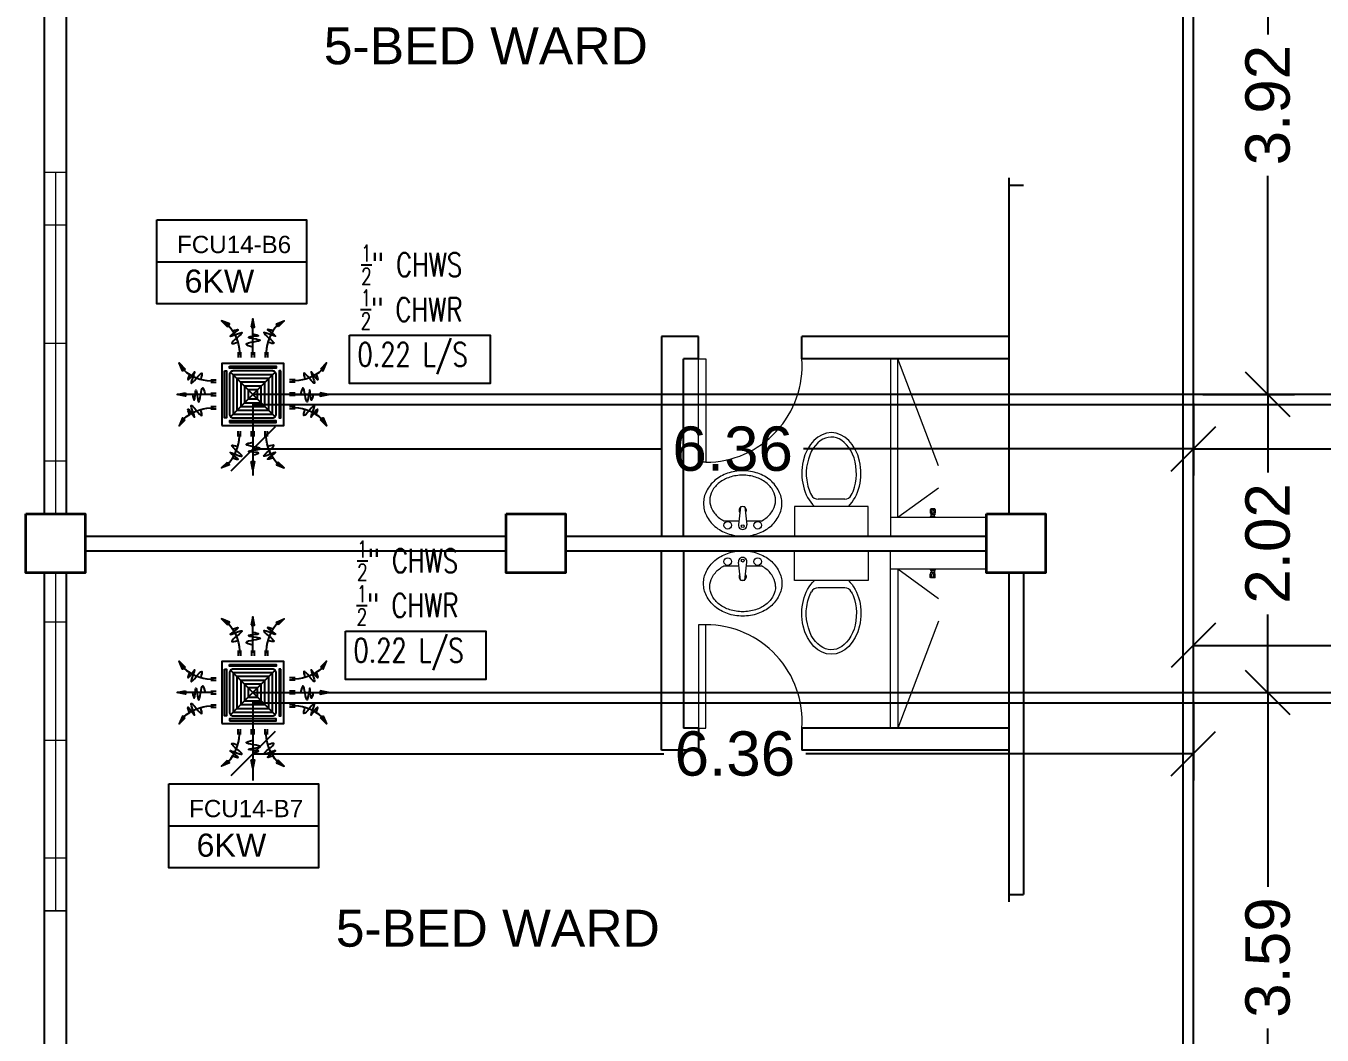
# Model space of a CAD drawing. Header units: millimetres. Extents: x 5 to 430, y 3 to 339.
# Drawn here: x 242.53 to 251.3, y 183.39 to 190.22 of the extents above; entities that cross this region are included whole.
import ezdxf

# ---------------------------------------------------------------- set-up
doc = ezdxf.new("R2010")
doc.units = ezdxf.units.MM
doc.header["$MEASUREMENT"] = 0
for name, color, linetype in [('AIR', 7, 'Continuous'), ('fcu line', 7, 'Continuous'), ('fcu return', 7, 'Continuous'), ('label', 7, 'Continuous'), ('Legends', 7, 'Continuous'), ('pipe label', 7, 'Continuous')]:
    doc.layers.add(name, color=color, linetype=linetype)
doc.styles.add('Arch-Dim', font='simplex.shx', dxfattribs={"width": 0.75})
doc.styles.get("Standard").update_dxf_attribs({"font": 'arial.ttf'})
doc.styles.add('SWISSLT175', font='swissl.ttf', dxfattribs={"height": 0.175})
doc.dimstyles.new('Copy of dimension', dxfattribs={"dimtxt": 0.3, "dimasz": 0.3, "dimexe": 0.18, "dimexo": 0.0625, "dimgap": 0.09, "dimtad": 0, "dimzin": 0, "dimdsep": 46, "dimtxsty": 'Standard', "dimblk": 'OBLIQUE', "dimcen": 0.09, "dimclrd": 256, "dimclre": 256, "dimclrt": 256, "dimadec": 0, "dimazin": 0, "dimtfac": 1, "dimtofl": 0, "dimtmove": 0, "dimatfit": 3, "dimldrblk": 'OBLIQUE', "dimfxl": 1, "dimtolj": 1, "dimtzin": 0, "dimarcsym": 0})

# ---------------------------------------------------------------- blocks, each defined once
blk = doc.blocks.new('FCU-13000P (CASSETTE SPLIT)')
at = {"layer": 'AIR', "ltscale": 3}
for p, q in [((0, 0.523), (0, 1)), ((-0.193, 0.558), (-0.193, 0.487)), ((-0.162, 0.558), (-0.162, 0.487)), ((-0.016, 0.558), (-0.016, 0.487)), ((0.016, 0.558), (0.016, 0.487)), ((0.162, 0.558), (0.162, 0.487)), ((0.193, 0.558), (0.193, 0.487)), ((-0.558, 0.193), (-0.487, 0.193)), ((0.558, 0.193), (0.487, 0.193)), ((-0.523, 0), (-1, 0)), ((-0.558, 0.162), (-0.487, 0.162)), ((-0.558, 0.016), (-0.487, 0.016)), ((0.558, 0.162), (0.487, 0.162)), ((0.558, 0.016), (0.487, 0.016)), ((0.523, 0), (1, 0)), ((-0.558, -0.016), (-0.487, -0.016)), ((-0.558, -0.162), (-0.487, -0.162)), ((0.558, -0.016), (0.487, -0.016)), ((0.558, -0.162), (0.487, -0.162)), ((-0.558, -0.193), (-0.487, -0.193)), ((0.558, -0.193), (0.487, -0.193)), ((-0.193, -0.558), (-0.193, -0.487)), ((-0.162, -0.558), (-0.162, -0.487)), ((-0.016, -0.558), (-0.016, -0.487)), ((0.016, -0.558), (0.016, -0.487)), ((0.162, -0.558), (0.162, -0.487)), ((0.193, -0.558), (0.193, -0.487)), ((0, -0.523), (0, -1))]:
    blk.add_line(p, q, dxfattribs=at)
at = {"layer": 'AIR'}
for p, q in [((0.295, -0.295), (-0.295, 0.295)), ((0.295, 0.295), (-0.295, -0.295))]:
    blk.add_line(p, q, dxfattribs=at)
at = {"layer": 'AIR', "ltscale": 3}
for points in [[(-0.335, 0.895), (-0.311, 0.932), (-0.416, 0.973)], [(-0.022, 0.89), (0.022, 0.89), (0, 1)], [(0.335, 0.895), (0.311, 0.932), (0.416, 0.973)], [(-0.895, 0.335), (-0.932, 0.311), (-0.973, 0.416)], [(0.895, 0.335), (0.932, 0.311), (0.973, 0.416)], [(-0.89, 0.022), (-0.89, -0.022), (-1, 0)], [(0.89, 0.022), (0.89, -0.022), (1, 0)], [(-0.895, -0.335), (-0.932, -0.311), (-0.973, -0.416)], [(0.895, -0.335), (0.932, -0.311), (0.973, -0.416)], [(-0.335, -0.895), (-0.311, -0.932), (-0.416, -0.973)], [(-0.022, -0.89), (0.022, -0.89), (0, -1)], [(0.335, -0.895), (0.311, -0.932), (0.416, -0.973)]]:
    blk.add_lwpolyline(points, close=True, dxfattribs=at)
at = {"layer": 'AIR'}
for points in [[(-0.323, 0.914, -0.171809), (-0.178, 0.558), (-0.178, 0.522)], [(0.323, 0.914, 0.171809), (0.178, 0.558), (0.178, 0.522)], [(-0.914, 0.323, 0.171809), (-0.558, 0.178), (-0.522, 0.178)], [(0.914, 0.323, -0.171809), (0.558, 0.178), (0.522, 0.178)], [(-0.914, -0.323, -0.171809), (-0.558, -0.178), (-0.522, -0.178)], [(0.914, -0.323, 0.171809), (0.558, -0.178), (0.522, -0.178)], [(-0.323, -0.914, 0.171809), (-0.178, -0.558), (-0.178, -0.522)], [(0.323, -0.914, -0.171809), (0.178, -0.558), (0.178, -0.522)]]:
    blk.add_lwpolyline(points, format="xyb", dxfattribs=at)
for points in [[(-0.41, -0.41), (0.41, -0.41), (0.41, 0.41), (-0.41, 0.41)], [(-0.31, 0.372), (0.31, 0.372), (0.31, 0.348), (-0.31, 0.348)], [(-0.373, 0.31), (-0.348, 0.31), (-0.348, -0.31), (-0.373, -0.31)], [(-0.26, -0.26), (0.26, -0.26), (0.26, 0.26), (-0.26, 0.26)], [(-0.21, -0.21), (0.21, -0.21), (0.21, 0.21), (-0.21, 0.21)], [(0.372, 0.31), (0.348, 0.31), (0.348, -0.31), (0.372, -0.31)], [(-0.16, -0.16), (0.16, -0.16), (0.16, 0.16), (-0.16, 0.16)], [(-0.11, -0.11), (0.11, -0.11), (0.11, 0.11), (-0.11, 0.11)], [(-0.06, -0.06), (0.06, -0.06), (0.06, 0.06), (-0.06, 0.06)], [(-0.31, -0.373), (0.31, -0.373), (0.31, -0.348), (-0.31, -0.348)]]:
    blk.add_lwpolyline(points, close=True, dxfattribs=at)
blk.add_lwpolyline([(-0.26, -0.31), (0.26, -0.31, 0.414214), (0.31, -0.26), (0.31, 0.26, 0.414214), (0.26, 0.31), (-0.26, 0.31, 0.414214), (-0.31, 0.26), (-0.31, -0.26, 0.414214)], format="xyb", close=True, dxfattribs=at)
at = {"layer": 'AIR', "ltscale": 3}
for points in [[(-0.268, 0.84), (-0.231, 0.852), (-0.134, 0.882), (-0.422, 0.704), (0.005, 0.903), (-0.358, 0.645), (-0.239, 0.678), (-0.199, 0.69)], [(0.268, 0.84), (0.231, 0.852), (0.134, 0.882), (0.422, 0.704), (-0.005, 0.903), (0.358, 0.645), (0.239, 0.678), (0.199, 0.69)], [(-0.84, 0.268), (-0.852, 0.231), (-0.882, 0.134), (-0.704, 0.422), (-0.903, -0.005), (-0.645, 0.358), (-0.678, 0.239), (-0.69, 0.199)], [(0.84, 0.268), (0.852, 0.231), (0.882, 0.134), (0.704, 0.422), (0.903, -0.005), (0.645, 0.358), (0.678, 0.239), (0.69, 0.199)], [(-0.84, -0.268), (-0.852, -0.231), (-0.882, -0.134), (-0.704, -0.422), (-0.903, 0.005), (-0.645, -0.358), (-0.678, -0.239), (-0.69, -0.199)], [(0.84, -0.268), (0.852, -0.231), (0.882, -0.134), (0.704, -0.422), (0.903, 0.005), (0.645, -0.358), (0.678, -0.239), (0.69, -0.199)], [(-0.268, -0.84), (-0.231, -0.852), (-0.134, -0.882), (-0.422, -0.704), (0.005, -0.903), (-0.358, -0.645), (-0.239, -0.678), (-0.199, -0.69)], [(0.268, -0.84), (0.231, -0.852), (0.134, -0.882), (0.422, -0.704), (-0.005, -0.903), (0.358, -0.645), (0.239, -0.678), (0.199, -0.69)]]:
    blk.add_open_spline(points, degree=3, knots=[0.0032834, 0.0032834, 0.0032834, 0.0032834, 0.0712567, 0.1924075, 0.3347111, 0.5062145, 0.5813292, 0.5813292, 0.5813292, 0.5813292], dxfattribs=at)
for points in [[(0, 0.8), (0.077, 0.776), (-0.058, 0.755), (0.098, 0.718), (-0.087, 0.663), (0, 0.631)], [(-0.8, 0), (-0.776, -0.077), (-0.755, 0.058), (-0.718, -0.098), (-0.663, 0.087), (-0.631, 0)], [(0.8, 0), (0.776, -0.077), (0.755, 0.058), (0.718, -0.098), (0.663, 0.087), (0.631, 0)], [(0, -0.8), (0.077, -0.776), (-0.058, -0.755), (0.098, -0.718), (-0.087, -0.663), (0, -0.631)]]:
    blk.add_spline(points, degree=3, dxfattribs=at)
for points in [[(-0.416, 0.973), (-0.335, 0.895), (-0.311, 0.932)], [(0, 1), (-0.022, 0.89), (0.022, 0.89)], [(0.416, 0.973), (0.335, 0.895), (0.311, 0.932)], [(-0.973, 0.416), (-0.895, 0.335), (-0.932, 0.311)], [(0.973, 0.416), (0.895, 0.335), (0.932, 0.311)], [(-1, 0), (-0.89, 0.022), (-0.89, -0.022)], [(1, 0), (0.89, 0.022), (0.89, -0.022)], [(-0.973, -0.416), (-0.895, -0.335), (-0.932, -0.311)], [(0.973, -0.416), (0.895, -0.335), (0.932, -0.311)], [(-0.416, -0.973), (-0.335, -0.895), (-0.311, -0.932)], [(0, -1), (-0.022, -0.89), (0.022, -0.89)], [(0.416, -0.973), (0.335, -0.895), (0.311, -0.932)]]:
    blk.add_solid(points, dxfattribs=at)
blk = doc.blocks.new('_Oblique')
at = {"color": 0, "linetype": 'ByBlock', "lineweight": -2}
blk.add_line((-0.5, -0.5), (0.5, 0.5), dxfattribs=at)
blk = doc.blocks.new('*D389')
at = {"layer": 'Defpoints', "color": 0, "transparency": 16777216}
for p in [(250.431, 191.643), (250.431, 187.7268), (250.9343, 187.7268)]:
    blk.add_point(p, dxfattribs=at)
at = {"layer": 'Legends', "lineweight": -2, "transparency": 16777216}
for p, q in [((250.4935, 191.643), (251.1143, 191.643)), ((250.9343, 191.643), (250.9343, 190.1629)), ((250.9343, 187.7268), (250.9343, 189.2069)), ((250.4935, 187.7268), (251.1143, 187.7268))]:
    blk.add_line(p, q, dxfattribs=at)
at = {"layer": 'Legends', "lineweight": -2, "transparency": 16777216, "xscale": 0.3, "yscale": 0.3, "zscale": 0.3}
for p, rotation in [((250.9343, 191.643), 90), ((250.9343, 187.7268), 270)]:
    blk.add_blockref('_Oblique', p, dxfattribs=dict(at, rotation=rotation))
at = {"layer": 'Legends', "transparency": 16777216, "insert": (250.9343, 189.6849), "char_height": 0.3, "attachment_point": 5, "rotation": 90}
blk.add_mtext('\\A1;3.92', dxfattribs=at)
blk = doc.blocks.new('*D390')
at = {"layer": 'Defpoints', "color": 0, "transparency": 16777216}
for p in [(250.431, 187.7268), (258.281, 187.7268), (258.281, 187.3575)]:
    blk.add_point(p, dxfattribs=at)
at = {"layer": 'Legends', "lineweight": -2, "transparency": 16777216}
for p, q in [((250.431, 187.6643), (250.431, 187.1775)), ((258.281, 187.6643), (258.281, 187.1775)), ((250.431, 187.3575), (253.8764, 187.3575)), ((258.281, 187.3575), (254.8355, 187.3575))]:
    blk.add_line(p, q, dxfattribs=at)
at = {"layer": 'Legends', "lineweight": -2, "transparency": 16777216, "xscale": 0.3, "yscale": 0.3, "zscale": 0.3, "rotation": 180}
blk.add_blockref('_Oblique', (250.431, 187.3575), dxfattribs=at)
at = {"layer": 'Legends', "lineweight": -2, "transparency": 16777216, "xscale": 0.3, "yscale": 0.3, "zscale": 0.3}
blk.add_blockref('_Oblique', (258.281, 187.3575), dxfattribs=at)
at = {"layer": 'Legends', "transparency": 16777216, "insert": (254.356, 187.3575), "char_height": 0.3, "attachment_point": 5}
blk.add_mtext('\\A1;7.85', dxfattribs=at)
blk = doc.blocks.new('*D392')
at = {"layer": 'Defpoints', "color": 0, "transparency": 16777216}
for p in [(244.0664, 187.7268), (250.431, 187.7268), (244.0664, 187.3575)]:
    blk.add_point(p, dxfattribs=at)
at = {"layer": 'Legends', "lineweight": -2, "transparency": 16777216}
for p, q in [((244.0664, 187.6643), (244.0664, 187.1775)), ((250.431, 187.6643), (250.431, 187.1775)), ((244.0664, 187.3575), (246.8328, 187.3575)), ((250.431, 187.3575), (247.7935, 187.3575))]:
    blk.add_line(p, q, dxfattribs=at)
at = {"layer": 'Legends', "lineweight": -2, "transparency": 16777216, "xscale": 0.3, "yscale": 0.3, "zscale": 0.3, "rotation": 180}
blk.add_blockref('_Oblique', (244.0664, 187.3575), dxfattribs=at)
at = {"layer": 'Legends', "lineweight": -2, "transparency": 16777216, "xscale": 0.3, "yscale": 0.3, "zscale": 0.3}
blk.add_blockref('_Oblique', (250.431, 187.3575), dxfattribs=at)
at = {"layer": 'Legends', "transparency": 16777216, "insert": (247.3132, 187.3575), "char_height": 0.3, "attachment_point": 5}
blk.add_mtext('\\A1;6.36', dxfattribs=at)
blk = doc.blocks.new('*D393')
at = {"layer": 'Defpoints', "color": 0, "transparency": 16777216}
for p in [(250.431, 187.7268), (250.431, 185.7091), (250.9343, 185.7091)]:
    blk.add_point(p, dxfattribs=at)
at = {"layer": 'Legends', "lineweight": -2, "transparency": 16777216}
for p, q in [((250.4935, 187.7268), (251.1143, 187.7268)), ((250.9343, 187.7268), (250.9343, 187.1986)), ((250.9343, 185.7091), (250.9343, 186.2373)), ((250.4935, 185.7091), (251.1143, 185.7091))]:
    blk.add_line(p, q, dxfattribs=at)
at = {"layer": 'Legends', "lineweight": -2, "transparency": 16777216, "xscale": 0.3, "yscale": 0.3, "zscale": 0.3}
for p, rotation in [((250.9343, 187.7268), 90), ((250.9343, 185.7091), 270)]:
    blk.add_blockref('_Oblique', p, dxfattribs=dict(at, rotation=rotation))
at = {"layer": 'Legends', "transparency": 16777216, "insert": (250.9343, 186.718), "char_height": 0.3, "attachment_point": 5, "rotation": 90}
blk.add_mtext('\\A1;2.02', dxfattribs=at)
blk = doc.blocks.new('*D394')
at = {"layer": 'Defpoints', "color": 0, "transparency": 16777216}
for p in [(258.281, 186.0277), (250.431, 185.7091), (258.281, 185.7091)]:
    blk.add_point(p, dxfattribs=at)
at = {"layer": 'Legends', "lineweight": -2, "transparency": 16777216}
for p, q in [((250.431, 185.7716), (250.431, 186.2077)), ((258.281, 185.7716), (258.281, 186.2077)), ((250.431, 186.0277), (253.8764, 186.0277)), ((258.281, 186.0277), (254.8355, 186.0277))]:
    blk.add_line(p, q, dxfattribs=at)
at = {"layer": 'Legends', "lineweight": -2, "transparency": 16777216, "xscale": 0.3, "yscale": 0.3, "zscale": 0.3, "rotation": 180}
blk.add_blockref('_Oblique', (250.431, 186.0277), dxfattribs=at)
at = {"layer": 'Legends', "lineweight": -2, "transparency": 16777216, "xscale": 0.3, "yscale": 0.3, "zscale": 0.3}
blk.add_blockref('_Oblique', (258.281, 186.0277), dxfattribs=at)
at = {"layer": 'Legends', "transparency": 16777216, "insert": (254.356, 186.0277), "char_height": 0.3, "attachment_point": 5}
blk.add_mtext('\\A1;7.85', dxfattribs=at)
blk = doc.blocks.new('*D396')
at = {"layer": 'Defpoints', "color": 0, "transparency": 16777216}
for p in [(244.0664, 185.7091), (250.431, 185.7091), (244.0664, 185.2941)]:
    blk.add_point(p, dxfattribs=at)
at = {"layer": 'Legends', "lineweight": -2, "transparency": 16777216}
for p, q in [((244.0664, 185.6466), (244.0664, 185.1141)), ((250.431, 185.6466), (250.431, 185.1141)), ((244.0664, 185.2941), (246.8477, 185.2941)), ((250.431, 185.2941), (247.8084, 185.2941))]:
    blk.add_line(p, q, dxfattribs=at)
at = {"layer": 'Legends', "lineweight": -2, "transparency": 16777216, "xscale": 0.3, "yscale": 0.3, "zscale": 0.3, "rotation": 180}
blk.add_blockref('_Oblique', (244.0664, 185.2941), dxfattribs=at)
at = {"layer": 'Legends', "lineweight": -2, "transparency": 16777216, "xscale": 0.3, "yscale": 0.3, "zscale": 0.3}
blk.add_blockref('_Oblique', (250.431, 185.2941), dxfattribs=at)
at = {"layer": 'Legends', "transparency": 16777216, "insert": (247.328, 185.2941), "char_height": 0.3, "attachment_point": 5}
blk.add_mtext('\\A1;6.36', dxfattribs=at)
blk = doc.blocks.new('*D397')
at = {"layer": 'Defpoints', "color": 0, "transparency": 16777216}
for p in [(250.431, 185.7091), (250.431, 182.1209), (250.9343, 182.1209)]:
    blk.add_point(p, dxfattribs=at)
at = {"layer": 'Legends', "lineweight": -2, "transparency": 16777216}
for p, q in [((250.4935, 185.7091), (251.1143, 185.7091)), ((250.9343, 185.7091), (250.9343, 184.3949)), ((250.9343, 182.1209), (250.9343, 183.4352)), ((250.4935, 182.1209), (251.1143, 182.1209))]:
    blk.add_line(p, q, dxfattribs=at)
at = {"layer": 'Legends', "lineweight": -2, "transparency": 16777216, "xscale": 0.3, "yscale": 0.3, "zscale": 0.3}
for p, rotation in [((250.9343, 185.7091), 90), ((250.9343, 182.1209), 270)]:
    blk.add_blockref('_Oblique', p, dxfattribs=dict(at, rotation=rotation))
at = {"layer": 'Legends', "transparency": 16777216, "insert": (250.9343, 183.915), "char_height": 0.3, "attachment_point": 5, "rotation": 90}
blk.add_mtext('\\A1;3.59', dxfattribs=at)

msp = doc.modelspace()

# ---------------------------------------------------------------- linework, layer by layer
at = {"color": 8, "lineweight": 25}
for p, q in [((242.656, 186.918), (242.656, 192.518)), ((242.806, 186.918), (242.806, 192.518)), ((249.181, 189.193), (249.181, 186.918)), ((249.181, 189.143), (249.281, 189.143)), ((246.831, 188.118), (246.831, 186.768)), ((247.781, 187.968), (247.781, 188.118)), ((242.931, 186.768), (245.781, 186.768)), ((246.181, 186.768), (249.031, 186.768)), ((242.931, 186.668), (245.781, 186.668)), ((246.181, 186.668), (249.031, 186.668)), ((246.831, 185.318), (246.831, 186.668)), ((242.656, 180.918), (242.656, 186.518)), ((242.806, 180.918), (242.806, 186.518)), ((249.181, 186.518), (249.181, 184.293)), ((249.281, 186.518), (249.281, 184.343)), ((249.181, 184.343), (249.281, 184.343))]:
    msp.add_line(p, q, dxfattribs=at)
at = {"color": 8, "lineweight": 9}
for p, q in [((242.656, 189.2305), (242.806, 189.2305)), ((242.656, 186.918), (242.656, 189.2305)), ((242.731, 189.2305), (242.731, 186.918)), ((242.656, 188.0742), (242.656, 188.8742)), ((242.656, 188.8742), (242.806, 188.8742)), ((242.806, 188.8742), (242.806, 187.2742)), ((242.656, 188.0742), (242.806, 188.0742)), ((242.806, 187.2742), (242.656, 187.2742)), ((248.0715, 187.018), (247.8906, 187.018)), ((242.656, 186.918), (242.806, 186.918)), ((247.3665, 186.9659), (247.3531, 186.844)), ((247.3955, 186.9659), (247.4088, 186.844)), ((247.731, 186.968), (247.731, 186.768)), ((248.231, 186.968), (247.731, 186.968)), ((248.231, 186.768), (248.231, 186.968)), ((248.6503, 186.8937), (248.6537, 186.9006)), ((248.6543, 186.9502), (248.6507, 186.9483)), ((248.6507, 186.9483), (248.6507, 186.9263)), ((248.684, 186.9483), (248.6507, 186.9483)), ((248.6507, 186.9263), (248.6528, 186.9222)), ((248.6533, 186.9204), (248.6533, 186.9146)), ((248.6813, 186.9146), (248.6533, 186.9146)), ((248.6533, 186.9146), (248.6541, 186.9123)), ((248.681, 186.9006), (248.6537, 186.9006)), ((248.6541, 186.9263), (248.6614, 186.9263)), ((248.6806, 186.9123), (248.6541, 186.9123)), ((248.6542, 186.9395), (248.6542, 186.9273)), ((248.6543, 186.9517), (248.6543, 186.9502)), ((248.6804, 186.9517), (248.6543, 186.9517)), ((248.6804, 186.9502), (248.6543, 186.9502)), ((248.656, 186.9006), (248.656, 186.9123)), ((248.6613, 186.9396), (248.6613, 186.9274)), ((248.6805, 186.9263), (248.6732, 186.9263)), ((248.6734, 186.9396), (248.6734, 186.9274)), ((248.6787, 186.9005), (248.6787, 186.9123)), ((248.6804, 186.9517), (248.6804, 186.9502)), ((248.6804, 186.9502), (248.684, 186.9483)), ((248.6804, 186.9395), (248.6804, 186.9273)), ((248.6813, 186.9146), (248.6806, 186.9123)), ((248.6844, 186.8937), (248.681, 186.9006)), ((248.6813, 186.9204), (248.6813, 186.9146)), ((248.684, 186.9263), (248.6818, 186.9222)), ((248.684, 186.9483), (248.684, 186.9263)), ((247.4053, 186.87), (247.5076, 186.87)), ((249.031, 186.893), (248.381, 186.893)), ((248.6503, 186.8937), (248.6503, 186.893)), ((248.6844, 186.8937), (248.6503, 186.8937)), ((248.6844, 186.893), (248.6503, 186.893)), ((248.6844, 186.8937), (248.6844, 186.893)), ((247.731, 186.768), (248.231, 186.768)), ((247.731, 186.468), (247.731, 186.668)), ((247.731, 186.668), (248.231, 186.668)), ((248.231, 186.668), (248.231, 186.468)), ((247.3665, 186.4701), (247.3531, 186.5919)), ((247.3955, 186.4701), (247.4088, 186.5919)), ((247.4053, 186.566), (247.5076, 186.566)), ((242.656, 184.2305), (242.656, 186.518)), ((242.731, 186.518), (242.731, 184.2305)), ((248.231, 186.468), (247.731, 186.468)), ((249.031, 186.543), (248.381, 186.543)), ((248.6503, 186.5422), (248.6503, 186.543)), ((248.6844, 186.543), (248.6503, 186.543)), ((248.6503, 186.5422), (248.6537, 186.5354)), ((248.6844, 186.5422), (248.6503, 186.5422)), ((248.6507, 186.5096), (248.6528, 186.5137)), ((248.6507, 186.4876), (248.6507, 186.5096)), ((248.684, 186.4877), (248.6507, 186.4876)), ((248.6543, 186.4858), (248.6507, 186.4876)), ((248.6533, 186.5214), (248.6541, 186.5236)), ((248.6533, 186.5155), (248.6533, 186.5214)), ((248.6813, 186.5214), (248.6533, 186.5214)), ((248.681, 186.5354), (248.6537, 186.5354)), ((248.6806, 186.5236), (248.6541, 186.5236)), ((248.6541, 186.5096), (248.6614, 186.5096)), ((248.6542, 186.4965), (248.6542, 186.5086)), ((248.6543, 186.4842), (248.6543, 186.4858)), ((248.6804, 186.4858), (248.6543, 186.4858)), ((248.6804, 186.4842), (248.6543, 186.4842)), ((248.656, 186.5354), (248.656, 186.5236)), ((248.6613, 186.4964), (248.6613, 186.5085)), ((248.6805, 186.5096), (248.6732, 186.5096)), ((248.6734, 186.4964), (248.6734, 186.5085)), ((248.6787, 186.5354), (248.6787, 186.5236)), ((248.6804, 186.4965), (248.6804, 186.5086)), ((248.6804, 186.4858), (248.684, 186.4877)), ((248.6804, 186.4842), (248.6804, 186.4858)), ((248.6813, 186.5214), (248.6806, 186.5236)), ((248.6844, 186.5422), (248.681, 186.5354)), ((248.6813, 186.5155), (248.6813, 186.5214)), ((248.684, 186.5096), (248.6818, 186.5137)), ((248.684, 186.4877), (248.684, 186.5096)), ((248.6844, 186.5422), (248.6844, 186.543)), ((248.0715, 186.418), (247.8906, 186.418)), ((242.656, 185.3867), (242.656, 186.1867)), ((242.656, 186.1867), (242.806, 186.1867)), ((242.806, 186.1867), (242.806, 184.5867)), ((242.656, 185.3867), (242.806, 185.3867)), ((242.806, 184.5867), (242.656, 184.5867)), ((242.656, 184.2305), (242.806, 184.2305))]:
    msp.add_line(p, q, dxfattribs=at)
at = {"color": 8, "lineweight": 25, "ltscale": 0.3}
for p, q in [((247.081, 188.118), (246.831, 188.118)), ((247.081, 187.968), (247.081, 188.118)), ((249.181, 188.118), (247.781, 188.118)), ((247.081, 187.968), (246.981, 187.968)), ((246.981, 186.768), (246.981, 187.968)), ((249.181, 187.968), (247.781, 187.968)), ((246.981, 186.668), (246.981, 185.468)), ((247.081, 185.468), (246.981, 185.468)), ((247.081, 185.468), (247.081, 185.318)), ((249.181, 185.468), (247.781, 185.468)), ((247.781, 185.468), (247.781, 185.318)), ((247.081, 185.318), (246.831, 185.318)), ((249.181, 185.318), (247.781, 185.318))]:
    msp.add_line(p, q, dxfattribs=at)
at = {"color": 8, "lineweight": 9, "ltscale": 0.3}
for p, q in [((248.706, 187.243), (248.431, 187.968)), ((248.706, 187.093), (248.431, 186.893)), ((248.706, 186.343), (248.431, 186.543)), ((248.706, 186.193), (248.431, 185.468))]:
    msp.add_line(p, q, dxfattribs=at)
at = {"color": 8, "lineweight": 9}
for points in [[(242.656, 189.2305), (242.806, 189.2305), (242.806, 186.918), (242.656, 186.918)], [(242.656, 186.518), (242.806, 186.518), (242.806, 184.2305), (242.656, 184.2305)]]:
    msp.add_lwpolyline(points, close=True, dxfattribs=at)
at = {"color": 8, "lineweight": 13, "ltscale": 0.03}
for points in [[(247.081, 187.968), (247.131, 187.968), (247.131, 187.268), (247.081, 187.268)], [(247.081, 185.468), (247.131, 185.468), (247.131, 186.168), (247.081, 186.168)]]:
    msp.add_lwpolyline(points, close=True, dxfattribs=at)
at = {"color": 8, "lineweight": 9, "ltscale": 0.3}
for points in [[(248.431, 186.893), (248.431, 187.968), (248.381, 187.968), (248.381, 186.768), (248.381, 186.768)], [(248.431, 186.543), (248.431, 185.468), (248.381, 185.468), (248.381, 186.668), (248.381, 186.668)]]:
    msp.add_lwpolyline(points, dxfattribs=at)
at = {"color": 8, "lineweight": 9}
for points in [[(247.646, 186.989, 0.11576), (247.6266, 187.0714, 0.104047), (247.5683, 187.1452, 0.090875), (247.4844, 187.1926, 0.083344), (247.381, 187.21, 0.083344), (247.2775, 187.1926, 0.090875), (247.1936, 187.1452, 0.104047), (247.1353, 187.0714, 0.11576), (247.116, 186.989, 0.11576), (247.1353, 186.9065, 0.104047), (247.1936, 186.8327, 0.090875), (247.2775, 186.7853, 0.083344), (247.381, 186.768, 0.083344), (247.4844, 186.7853, 0.090875), (247.5683, 186.8327, 0.104047), (247.6266, 186.9065, 0.11576)], [(247.646, 186.447, -0.11576), (247.6266, 186.3645, -0.104047), (247.5683, 186.2907, -0.090875), (247.4844, 186.2433, -0.083344), (247.381, 186.226, -0.083344), (247.2775, 186.2433, -0.090875), (247.1936, 186.2907, -0.104047), (247.1353, 186.3645, -0.11576), (247.116, 186.447, -0.11576), (247.1353, 186.5294, -0.104047), (247.1936, 186.6032, -0.090875), (247.2775, 186.6506, -0.083344), (247.381, 186.668, -0.083344), (247.4844, 186.6506, -0.090875), (247.5683, 186.6032, -0.104047), (247.6266, 186.5294, -0.11576)]]:
    msp.add_lwpolyline(points, format="xyb", close=True, dxfattribs=at)
for points in [[(247.6035, 187.01, 0.124838), (247.5876, 187.0725, 0.105788), (247.5383, 187.1302, 0.086697), (247.4685, 187.1664, 0.076776), (247.381, 187.18, 0.076776), (247.2934, 187.1664, 0.086697), (247.2236, 187.1302, 0.105788), (247.1743, 187.0725, 0.124838), (247.1585, 187.01, 0.124838), (247.1743, 186.9474, 0.105788), (247.2236, 186.8898, 0.040067), (247.2543, 186.87), (247.3566, 186.87, 0.040067)], [(247.6035, 186.426, -0.124838), (247.5876, 186.3634, -0.105788), (247.5383, 186.3058, -0.086697), (247.4685, 186.2695, -0.076776), (247.381, 186.256, -0.076776), (247.2934, 186.2695, -0.086697), (247.2236, 186.3058, -0.105788), (247.1743, 186.3634, -0.124838), (247.1585, 186.426, -0.124838), (247.1743, 186.4885, -0.105788), (247.2236, 186.5462, -0.040067), (247.2543, 186.566), (247.3566, 186.566, -0.040067)]]:
    msp.add_lwpolyline(points, format="xyb", dxfattribs=at)
at = {"color": 8, "lineweight": 35}
for points in [[(242.531, 186.918), (242.931, 186.918), (242.931, 186.518), (242.531, 186.518)], [(245.781, 186.918), (246.181, 186.918), (246.181, 186.518), (245.781, 186.518)], [(249.031, 186.918), (249.431, 186.918), (249.431, 186.518), (249.031, 186.518)]]:
    msp.add_lwpolyline(points, close=True, dxfattribs=at)
at = {"color": 8, "lineweight": 9}
for centre, radius in [((247.2794, 186.841), 0.0255), ((247.381, 186.8345), 0.0095), ((247.4826, 186.841), 0.0255), ((247.2794, 186.595), 0.0255), ((247.381, 186.6015), 0.0095), ((247.4826, 186.595), 0.0255)]:
    msp.add_circle(centre, radius, dxfattribs=at)
at = {"color": 8, "lineweight": 13, "ltscale": 0.03}
for centre, start, end in [((247.131, 187.9198), 270, 4.24219), ((247.131, 185.5162), 355.75781, 90)]:
    msp.add_arc(centre, 0.6518, start, end, dxfattribs=at)
at = {"color": 8, "lineweight": 9}
for centre, radius, start, end in [((247.4722, 187.01), 0.1313, 331.53644, 0), ((247.8906, 187.068), 0.05, 208.00836, 270), ((248.0715, 187.068), 0.05, 270, 331.84994), ((247.381, 186.9429), 0.025, 126.30681, 221.20218), ((247.381, 186.8722), 0.0948, 81.20259, 98.79741), ((247.381, 186.9429), 0.025, 71.37929, 108.62071), ((247.381, 186.9429), 0.025, 318.79782, 53.69319), ((247.4282, 187.0338), 0.1812, 307.38145, 331.53644), ((247.381, 186.841), 0.028, 173.75449, 6.24551), ((247.3996, 187.0712), 0.2284, 298.20375, 307.38145), ((247.381, 186.595), 0.028, 353.75449, 186.24551), ((247.3996, 186.3647), 0.2284, 52.61855, 61.79625), ((247.381, 186.493), 0.025, 138.79782, 233.69319), ((247.381, 186.5638), 0.0948, 261.20259, 278.79741), ((247.381, 186.493), 0.025, 251.37929, 288.62071), ((247.381, 186.493), 0.025, 306.30681, 41.20218), ((247.4282, 186.4022), 0.1812, 28.46356, 52.61855), ((247.4722, 186.426), 0.1313, 0, 28.46356), ((247.8906, 186.368), 0.05, 90, 151.99164), ((248.0715, 186.368), 0.05, 28.15006, 90)]:
    msp.add_arc(centre, radius, start, end, dxfattribs=at)
for centre, major_axis, ratio, start_param, end_param in [((247.981, 187.193), (0, -0.275), 0.727273, 0.612555, 5.670631), ((248.6416, 186.9387), (0.00896, 0.00896), 1, 5.560378, 6.271464), ((248.6391, 186.9334), (-0.0118, 0.0118), 1, 3.273911, 3.406137), ((248.6495, 186.9204), (0.00268, 0.00268), 1, 5.497675, 5.991616), ((248.6504, 186.9273), (0.00268, 0.00268), 1, 4.870036, 5.497675), ((248.6717, 186.9388), (0.00738, 0.00738), 1, 1.497691, 2.282489), ((248.665, 186.9274), (-0.00268, 0.00268), 1, 0.785286, 1.412925), ((248.6721, 186.9326), (0.00887, 0.00887), 1, 2.983721, 3.344735), ((248.6673, 186.9438), (-0.00268, 0.00268), 1, -1.497915, -0.073106), ((248.6673, 186.9253), (-0.00268, 0.00268), 1, 1.773938, 2.938226), ((248.6625, 186.9326), (0.00887, 0.00887), 1, 4.509022, 4.870036), ((248.663, 186.9388), (-0.00738, 0.00738), 1, 4.000472, 4.78527), ((248.6696, 186.9274), (-0.00268, 0.00268), 1, 3.299239, 3.926878), ((248.6931, 186.9387), (-0.00896, 0.00896), 1, 0.011497, 0.722582), ((248.6842, 186.9273), (0.00268, 0.00268), 1, 2.356082, 2.983721), ((248.6956, 186.9334), (-0.0118, 0.0118), 1, 1.306028, 1.438253), ((248.6851, 186.9204), (0.00268, 0.00268), 1, 1.862141, 2.356082)]:
    msp.add_ellipse(centre, major_axis=major_axis, ratio=ratio, start_param=start_param, end_param=end_param, dxfattribs=at)
at = {"color": 8, "lineweight": 9, "extrusion": (0, 0, -1)}
msp.add_ellipse((247.981, 186.243), major_axis=(0, 0.275), ratio=0.727273, start_param=0.612555, end_param=5.670631, dxfattribs=at)
at = {"color": 8, "lineweight": 9, "extrusion": (-4.99074e-41, -2.88216e-41, -1)}
for centre, major_axis, start_param, end_param in [((248.6416, 186.4973), (-0.00896, 0.00896), 2.418785, 3.129871), ((248.6391, 186.5025), (-0.0118, 0.0118), 1.703115, 1.83534), ((248.6495, 186.5155), (-0.00268, 0.00268), 2.356082, 2.850023), ((248.6504, 186.5086), (-0.00268, 0.00268), 1.728443, 2.356082), ((248.665, 186.5085), (-0.00268, -0.00268), 0.785286, 1.412925), ((248.6717, 186.4971), (-0.00738, -0.00738), 6.21008, 6.994878), ((248.6721, 186.5034), (-0.00887, 0.00887), -0.157871, 0.203142), ((248.6673, 186.4921), (-0.00268, 0.00268), 3.214474, 4.639283), ((248.6673, 186.5107), (-0.00268, 0.00268), 0.203142, 1.36743), ((248.6625, 186.5034), (-0.00887, -0.00887), 2.938226, 3.299239), ((248.663, 186.4971), (-0.00738, -0.00738), 4.000472, 4.78527), ((248.6696, 186.5085), (-0.00268, -0.00268), 3.299239, 3.926878), ((248.6842, 186.5086), (-0.00268, -0.00268), 0.785286, 1.412925), ((248.6931, 186.4973), (-0.00896, 0.00896), -1.559299, -0.848214), ((248.6956, 186.5026), (-0.0118, 0.0118), -0.264769, -0.132543), ((248.6851, 186.5155), (-0.00268, 0.00268), -1.279452, -0.785511)]:
    msp.add_ellipse(centre, major_axis=major_axis, ratio=1, start_param=start_param, end_param=end_param, dxfattribs=at)
at = {"color": 8, "lineweight": 9}
for points in [[(248.1156, 187.0444), (248.1244, 187.0608), (248.1318, 187.0788), (248.1587, 187.17), (248.1536, 187.2572), (248.0958, 187.3888), (248.0458, 187.4302), (247.9476, 187.4436), (247.8955, 187.4177), (247.8214, 187.3065), (247.8036, 187.2228), (247.8192, 187.109), (247.8307, 187.0741), (247.8464, 187.0445)], [(248.1156, 186.3916), (248.1244, 186.3751), (248.1318, 186.3571), (248.1587, 186.2659), (248.1536, 186.1787), (248.0958, 186.0471), (248.0458, 186.0058), (247.9476, 185.9923), (247.8955, 186.0183), (247.8214, 186.1295), (247.8036, 186.2132), (247.8192, 186.327), (247.8307, 186.3618), (247.8464, 186.3914)]]:
    msp.add_open_spline(points, degree=3, knots=[0.937253, 0.937253, 0.937253, 0.937253, 1.185372, 1.185372, 2.113864, 2.113864, 3.042356, 3.042356, 3.970847, 3.970847, 4.899339, 4.899339, 5.346062, 5.346062, 5.346062, 5.346062], dxfattribs=at)
at = {"layer": 'fcu line', "linetype": 'Continuous'}
for p, q in [((250.431, 182.1209), (250.431, 220.1211)), ((258.281, 187.7268), (244.0664, 187.7268)), ((244.0664, 185.7091), (258.281, 185.7091))]:
    msp.add_line(p, q, dxfattribs=at)
at = {"layer": 'fcu return', "linetype": 'Continuous'}
for p, q in [((250.361, 182.1911), (250.361, 220.0511)), ((258.211, 187.6568), (244.0664, 187.6568)), ((244.0664, 185.6391), (258.211, 185.6391))]:
    msp.add_line(p, q, dxfattribs=at)
at = {"layer": 'Legends', "linetype": 'Continuous', "lineweight": 25}
for p, q in [((243.417, 188.6247), (244.4295, 188.6247)), ((243.4985, 184.8068), (244.511, 184.8068))]:
    msp.add_line(p, q, dxfattribs=at)
at = {"layer": 'Legends'}
for points in [[(243.417, 188.9087), (244.4295, 188.9087), (244.4295, 188.3408), (243.417, 188.3408)], [(243.4985, 185.0908), (244.511, 185.0908), (244.511, 184.5228), (243.4985, 184.5228)]]:
    msp.add_lwpolyline(points, close=True, dxfattribs=at)
at = {"layer": 'pipe label', "color": 7, "linetype": 'Continuous', "lineweight": 25}
for points in [[(244.7198, 188.1279), (245.6713, 188.1279), (245.6713, 187.8006), (244.7198, 187.8006)], [(244.6923, 186.1247), (245.6438, 186.1247), (245.6438, 185.7975), (244.6923, 185.7975)]]:
    msp.add_lwpolyline(points, close=True, dxfattribs=at)

# ---------------------------------------------------------------- block references
at = {"layer": 'AIR', "xscale": 0.5113536813550488, "yscale": 0.5113536813550488, "zscale": 0.5113536813550488}
for p in [(244.0664, 187.7268), (244.0664, 185.7091)]:
    msp.add_blockref('FCU-13000P (CASSETTE SPLIT)', p, dxfattribs=at)

# ---------------------------------------------------------------- texts
at = {"layer": 'label', "color": 8, "lineweight": 9, "ltscale": 0.4, "char_height": 0.25, "attachment_point": 5, "line_spacing_factor": 0.8, "style": 'SWISSLT175'}
for insert in [(245.6428, 190.0845), (245.724, 184.1119)]:
    msp.add_mtext('5-BED WARD', dxfattribs=dict(at, insert=insert))
at = {"layer": 'Legends', "linetype": 'Continuous', "lineweight": 25, "attachment_point": 1}
for s, width, insert, char_height in [('FCU14-B6', 0.448108, (243.5535, 188.8002), 0.117), ('6KW', 0.236742, (243.6039, 188.5717), 0.156), ('FCU14-B7', 0.448108, (243.635, 184.9822), 0.117), ('6KW', 0.236742, (243.6854, 184.7538), 0.156)]:
    msp.add_mtext_dynamic_manual_height_columns(s, width=width, gutter_width=1.011, heights=[0], dxfattribs=dict(at, insert=insert, char_height=char_height))
at = {"layer": 'pipe label', "color": 7, "linetype": 'Continuous', "lineweight": 25, "char_height": 0.16, "attachment_point": 1, "style": 'Arch-Dim'}
for s, width, insert in [('\\A1;{\\H0.7x;\\S1/2;}" CHWS', 1.17294, (244.7989, 188.7387)), ('\\A1;{\\H0.7x;\\S1/2;}" CHWR', 0.880349, (244.7957, 188.4357)), ('0.22 L/S', 0.89967, (244.7746, 188.0776)), ('\\A1;{\\H0.7x;\\S1/2;}" CHWS', 1.17294, (244.7714, 186.7356)), ('\\A1;{\\H0.7x;\\S1/2;}" CHWR', 0.880349, (244.7682, 186.4326)), ('0.22 L/S', 0.89967, (244.7471, 186.0745))]:
    msp.add_mtext_dynamic_manual_height_columns(s, width=width, gutter_width=1.011, heights=[0], dxfattribs=dict(at, insert=insert))

# ---------------------------------------------------------------- dimensions: what is measured, and where the dimension line sits
at = {"layer": 'Legends'}
for base, p1, p2, picture, middle in [((250.9343, 187.7268), (250.431, 191.643), (250.431, 187.7268), '*D389', (250.9343, 189.6849)), ((250.9343, 185.7091), (250.431, 187.7268), (250.431, 185.7091), '*D393', (250.9343, 186.718)), ((250.9343, 182.1209), (250.431, 185.7091), (250.431, 182.1209), '*D397', (250.9343, 183.915))]:
    dim = msp.add_linear_dim(base=base, p1=p1, p2=p2, angle=90, dimstyle='Copy of dimension', dxfattribs=at)
    dim.commit()
    dim.dimension.update_dxf_attribs({"geometry": picture, "text_midpoint": middle})
for base, p1, p2, picture, middle in [((244.0664, 187.3575), (250.431, 187.7268), (244.0664, 187.7268), '*D392', (247.3132, 187.3575)), ((244.0664, 185.2941), (250.431, 185.7091), (244.0664, 185.7091), '*D396', (247.328, 185.2941))]:
    dim = msp.add_linear_dim(base=base, p1=p1, p2=p2, dimstyle='Copy of dimension', dxfattribs=at)
    dim.commit()
    dim.dimension.update_dxf_attribs({"geometry": picture, "text_midpoint": middle, "dimtype": 160})
for base, p1, p2, picture, middle in [((258.281, 187.3575), (250.431, 187.7268), (258.281, 187.7268), '*D390', (254.356, 187.3575)), ((258.281, 186.0277), (250.431, 185.7091), (258.281, 185.7091), '*D394', (254.356, 186.0277))]:
    dim = msp.add_linear_dim(base=base, p1=p1, p2=p2, dimstyle='Copy of dimension', dxfattribs=at)
    dim.commit()
    dim.dimension.update_dxf_attribs({"geometry": picture, "text_midpoint": middle})

doc.saveas('drawing.dxf')
